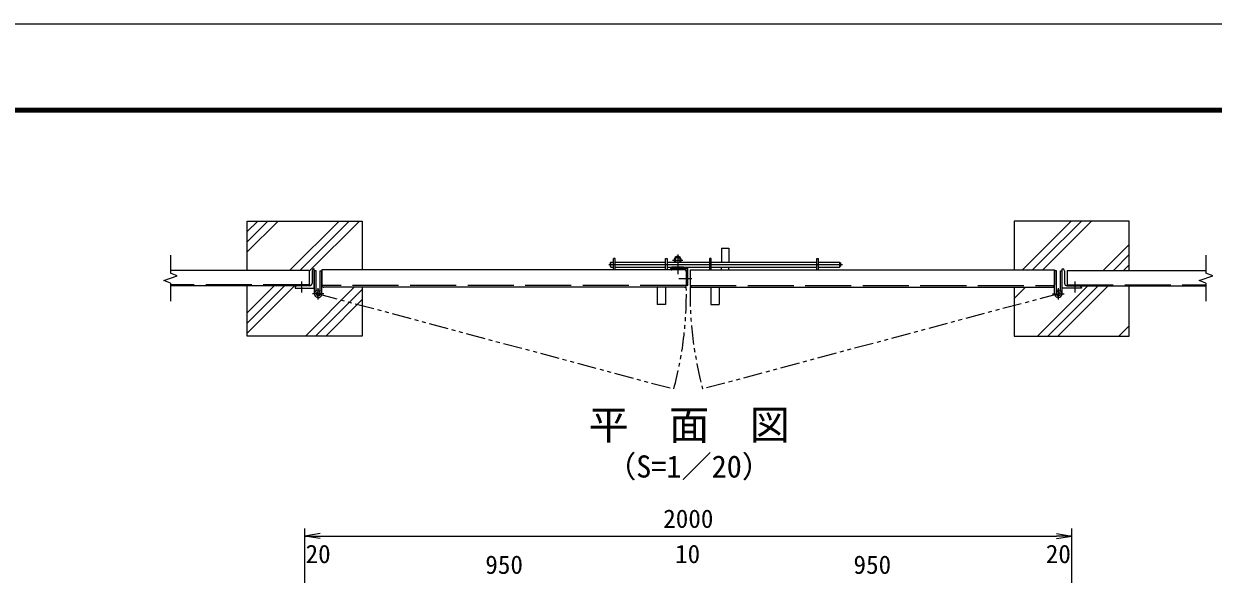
# Model space of a CAD drawing. Units: millimetres, scale not verified. Extents: x -4200 to 4200, y -2970 to 2970.
# Drawn here: x -491 to 2611, y 1533 to 2970 of the extents above; entities that cross this region are included whole.
import ezdxf
from ezdxf.enums import TextEntityAlignment as Align

# ---------------------------------------------------------------- set-up
doc = ezdxf.new("R2010")
doc.units = ezdxf.units.MM
doc.header["$LTSCALE"] = 20
for name, pattern in [('DASHED', [7.5, 6, -1.5]), ('USER1', [50.8, 31.75, -6.35, 6.35, -6.35]), ('USER2', [5, 2.5, -0.5, 0.5, -0.5, 0.5, -0.5])]:
    doc.linetypes.add(name, pattern=pattern)
doc.layers.add('0-0_D-TTL-TXT', color=7, linetype='Continuous')
for name, color, linetype, lineweight in [('0-1_D-STR1', 1, 'Continuous', 18), ('0-2_D-BMK', 2, 'USER1', 13), ('0-3_D-STR3', 3, 'Continuous', 13), ('0-4_D-STR4', 7, 'Continuous', 9), ('0-5_D-STR-DIM', 7, 'Continuous', 9), ('0-7_0', 7, 'Continuous', 9), ('0-8_D-DCR-HCH', 7, 'Continuous', 9), ('0-B_D-TTL', 7, 'Continuous', 9)]:
    doc.layers.add(name, color=color, linetype=linetype, lineweight=lineweight)
doc.styles.add('ＭＳ ゴシック', font='')
doc.styles.get('ＭＳ ゴシック').set_extended_font_data('MS Gothic')

# ---------------------------------------------------------------- blocks, each defined once
blk = doc.blocks.new('_Open')
at = {"layer": '0-7_0'}
blk.add_line((-20, 3.33), (0, 0), dxfattribs=at)
blk.add_lwpolyline([(-20, -3.33), (0, 0), (-20, 0)], dxfattribs=at)

msp = doc.modelspace()

# ---------------------------------------------------------------- linework, layer by layer
at = {"layer": '0-1_D-STR1'}
for p, q in [((1236.99, 2327.35), (286.99, 2327.35)), ((286.99, 2327.35), (286.99, 2287.35)), ((1236.99, 2327.35), (1236.99, 2287.35)), ((1246.99, 2327.35), (2196.99, 2327.35)), ((1246.99, 2327.35), (1246.99, 2287.35)), ((2196.99, 2327.35), (2196.99, 2287.35)), ((253.99, 2325.85), (-108.01, 2325.85)), ((260.99, 2325.35), (260.99, 2292.35)), ((2222.99, 2325.35), (2222.99, 2292.35)), ((2229.99, 2325.85), (2229.99, 2285.85)), ((2229.99, 2325.85), (2591.99, 2325.85)), ((254.49, 2285.85), (221.49, 2285.85)), ((1231.99, 2282.35), (291.99, 2282.35)), ((1251.99, 2282.35), (2191.99, 2282.35)), ((2229.49, 2285.85), (2262.49, 2285.85)), ((2229.99, 2285.85), (2591.99, 2285.85))]:
    msp.add_line(p, q, dxfattribs=at)
at = {"layer": '0-1_D-STR1', "linetype": 'DASHED'}
for p, q in [((253.99, 2288.85), (-108.01, 2288.85)), ((1236.89, 2286.35), (287.09, 2286.35)), ((1247.09, 2286.35), (2196.89, 2286.35)), ((2229.99, 2288.85), (2591.99, 2288.85))]:
    msp.add_line(p, q, dxfattribs=at)
at = {"layer": '0-1_D-STR1'}
for points in [[(266.99, 2279.85), (266.99, 2329.85), (265.49, 2329.85)], [(2216.99, 2279.85), (2216.99, 2329.85), (2218.49, 2329.85)], [(253.99, 2325.85), (253.99, 2285.85), (-108.01, 2285.85)], [(216.99, 2281.35), (216.99, 2279.85), (266.99, 2279.85)], [(2266.99, 2281.35), (2266.99, 2279.85), (2216.99, 2279.85)]]:
    msp.add_lwpolyline(points, dxfattribs=at)
for centre, radius, start, end in [((265.49, 2325.35), 4.5, 90, 180), ((2218.49, 2325.35), 4.5, 360, 90), ((221.49, 2281.35), 4.5, 90, 180), ((254.49, 2292.35), 6.5, 270, 0), ((2229.49, 2292.35), 6.5, 180, 270), ((2262.49, 2281.35), 4.5, 360, 90)]:
    msp.add_arc(centre, radius, start, end, dxfattribs=at)
at = {"layer": '0-1_D-STR1', "linetype": 'DASHED'}
for centre, start, end in [((291.99, 2287.35), 180, 270), ((1231.99, 2287.35), 270, 0), ((1251.99, 2287.35), 180, 270), ((2191.99, 2287.35), 270, 0)]:
    msp.add_arc(centre, 5, start, end, dxfattribs=at)
at = {"layer": '0-2_D-BMK'}
for p, q in [((1214.49, 2368.12), (1214.49, 2315.97)), ((1035.15, 2341.35), (1643.9, 2341.35)), ((1201.17, 2353.25), (1227.81, 2353.25)), ((233.99, 2297.35), (233.99, 2268.35)), ((1217.13, 2304.85), (1251.74, 2304.85)), ((2249.99, 2297.35), (2249.99, 2268.35)), ((291.85, 2265.15), (262.13, 2265.15)), ((276.99, 2250.29), (276.99, 2280.02)), ((2192.13, 2265.15), (2221.85, 2265.15)), ((2206.99, 2250.29), (2206.99, 2280.02))]:
    msp.add_line(p, q, dxfattribs=at)
at = {"layer": '0-2_D-BMK', "linetype": 'USER2'}
for p, q in [((276.99, 2265.15), (1204.43, 2016.65)), ((2206.99, 2265.15), (1279.55, 2016.65))]:
    msp.add_line(p, q, dxfattribs=at)
for centre, start, end in [((276.99, 2265.15), 345, 1.02644), ((2206.99, 2265.15), 178.97356, 195)]:
    msp.add_arc(centre, 960.15, start, end, dxfattribs=at)
at = {"layer": '0-3_D-STR3'}
for p, q in [((1329.07, 2383.85), (1329.07, 2347.85)), ((1329.07, 2383.85), (1348.07, 2383.85)), ((1348.07, 2383.85), (1348.07, 2347.85)), ((1038.57, 2345.85), (1040.57, 2347.85)), ((1038.57, 2345.85), (1038.57, 2336.85)), ((1038.57, 2336.85), (1040.57, 2334.85)), ((1040.57, 2334.85), (1040.57, 2347.85)), ((1040.57, 2347.85), (1046.99, 2347.85)), ((1040.57, 2334.85), (1046.99, 2334.85)), ((1046.99, 2327.35), (1046.99, 2356.85)), ((1051.49, 2356.85), (1046.99, 2356.85)), ((1051.49, 2327.35), (1051.49, 2356.85)), ((1051.49, 2347.85), (1182.49, 2347.85)), ((1051.49, 2334.85), (1182.49, 2334.85)), ((1182.49, 2327.35), (1182.49, 2356.85)), ((1182.49, 2356.85), (1186.99, 2356.85)), ((1186.99, 2356.85), (1186.99, 2327.35)), ((1186.99, 2347.85), (1296.99, 2347.85)), ((1186.99, 2334.85), (1296.99, 2334.85)), ((1232.99, 2327.35), (1198.99, 2327.35)), ((1199.49, 2334.35), (1199.49, 2331.35)), ((1229.49, 2334.35), (1199.49, 2334.35)), ((1229.49, 2331.35), (1199.49, 2331.35)), ((1199.99, 2334.35), (1199.99, 2334.85)), ((1228.99, 2334.85), (1228.99, 2334.35)), ((1229.49, 2334.35), (1229.49, 2331.35)), ((1240.99, 2286.35), (1240.99, 2331.35)), ((1296.99, 2356.85), (1296.99, 2327.35)), ((1301.49, 2356.85), (1296.99, 2356.85)), ((1301.49, 2327.35), (1301.49, 2356.85)), ((1301.49, 2347.85), (1577.49, 2347.85)), ((1301.49, 2334.85), (1577.49, 2334.85)), ((1329.07, 2327.35), (1329.07, 2334.85)), ((1348.07, 2327.35), (1348.07, 2334.85)), ((1577.49, 2327.35), (1577.49, 2356.85)), ((1577.49, 2356.85), (1581.99, 2356.85)), ((1581.99, 2327.35), (1581.99, 2356.85)), ((1581.99, 2347.85), (1636.57, 2347.85)), ((1581.99, 2334.85), (1636.57, 2334.85)), ((1636.57, 2347.85), (1636.57, 2334.85)), ((1636.57, 2347.85), (1638.57, 2345.85)), ((1638.57, 2336.85), (1636.57, 2334.85)), ((1638.57, 2345.85), (1638.57, 2336.85)), ((267.29, 2265.15), (267.29, 2324.85)), ((282.19, 2265.15), (282.19, 2324.85)), ((282.19, 2324.85), (286.69, 2324.85)), ((286.69, 2265.15), (286.69, 2324.85)), ((1236.99, 2323.35), (1236.99, 2289.35)), ((2197.29, 2265.15), (2197.29, 2324.85)), ((2201.79, 2324.85), (2197.29, 2324.85)), ((2201.79, 2265.15), (2201.79, 2324.85)), ((2216.69, 2265.15), (2216.69, 2324.85)), ((282.19, 2273.34), (279.78, 2269.54)), ((1160.99, 2282.35), (1160.99, 2237.35)), ((1182.99, 2282.35), (1182.99, 2237.35)), ((1240.99, 2286.35), (1239.99, 2286.35)), ((1300.99, 2282.35), (1300.99, 2237.35)), ((1322.99, 2282.35), (1322.99, 2237.35)), ((2201.79, 2273.34), (2204.2, 2269.54)), ((1182.99, 2237.35), (1160.99, 2237.35)), ((1300.99, 2237.35), (1322.99, 2237.35))]:
    msp.add_line(p, q, dxfattribs=at)
for points in [[(1240.99, 2331.35), (1195.99, 2331.35), (1195.99, 2330.35)], [(271.79, 2273.34), (271.79, 2324.85), (267.29, 2324.85)], [(2212.19, 2273.34), (2212.19, 2324.85), (2216.69, 2324.85)]]:
    msp.add_lwpolyline(points, dxfattribs=at)
for centre, radius, start, end in [((1214.49, 2353.25), 9.55, 325.56727, 214.43273), ((1214.49, 2353.25), 8.35, 319.70684, 220.29317), ((1214.49, 2353.25), 8.1, 318.19015, 221.80986), ((1214.49, 2353.25), 6.5, 303.82287, 236.17714), ((1198.99, 2330.35), 3, 180, 270.00011), ((1232.99, 2323.35), 4, 0.00001, 90.00011), ((276.99, 2265.15), 9.7, 57.58265, 0), ((276.99, 2265.15), 5.2, 57.58265, 0), ((1239.99, 2289.35), 3, 180, 270), ((2206.99, 2265.15), 9.7, 180, 122.41735), ((2206.99, 2265.15), 5.2, 180, 122.41735)]:
    msp.add_arc(centre, radius, start, end, dxfattribs=at)
at = {"layer": '0-4_D-STR4'}
for p, q in [((391.99, 2454.85), (391.99, 2327.35)), ((2091.99, 2454.85), (2091.99, 2327.35))]:
    msp.add_line(p, q, dxfattribs=at)
for points in [[(91.99, 2325.85), (91.99, 2454.85), (391.99, 2454.85)], [(2391.99, 2325.85), (2391.99, 2454.85), (2091.99, 2454.85)], [(391.99, 2282.35), (391.99, 2154.85), (91.99, 2154.85), (91.99, 2285.85)], [(2091.99, 2282.35), (2091.99, 2154.85), (2391.99, 2154.85), (2391.99, 2285.85)]]:
    msp.add_lwpolyline(points, dxfattribs=at)
at = {"layer": '0-5_D-STR-DIM'}
for p, q in [((-108.01, 2365.85), (-108.01, 2318.68)), ((2591.99, 2365.85), (2591.99, 2318.68)), ((-125.63, 2299.44), (-90.39, 2312.27)), ((-108.01, 2293.03), (-125.63, 2299.44)), ((-90.39, 2312.27), (-108.01, 2318.68)), ((2574.37, 2299.44), (2609.61, 2312.27)), ((2591.99, 2293.03), (2574.37, 2299.44)), ((2609.61, 2312.27), (2591.99, 2318.68)), ((-108.01, 2293.03), (-108.01, 2245.85)), ((2591.99, 2293.03), (2591.99, 2245.85)), ((241.99, 1336.37), (241.99, 1652.86)), ((2241.99, 1336.37), (2241.99, 1652.86)), ((281.99, 1632.86), (2201.99, 1632.86))]:
    msp.add_line(p, q, dxfattribs=at)
at = {"layer": '0-8_D-DCR-HCH'}
for p, q in [((91.99, 2374.35), (172.5, 2454.85)), ((91.99, 2400.86), (145.98, 2454.85)), ((91.99, 2427.38), (119.46, 2454.85)), ((202.6, 2325.85), (331.6, 2454.85)), ((229.11, 2325.85), (358.11, 2454.85)), ((255.63, 2325.85), (384.63, 2454.85)), ((2167.57, 2355.12), (2267.3, 2454.85)), ((2188.48, 2349.51), (2293.82, 2454.85)), ((2323.92, 2325.85), (2391.99, 2393.93)), ((2350.43, 2325.85), (2391.99, 2367.41)), ((2139.8, 2327.35), (2167.57, 2355.12)), ((2166.32, 2327.35), (2188.48, 2349.51)), ((2376.95, 2325.85), (2391.99, 2340.9)), ((91.99, 2162.22), (215.63, 2285.85)), ((91.99, 2188.73), (189.11, 2285.85)), ((91.99, 2215.25), (162.6, 2285.85)), ((243.73, 2154.85), (371.23, 2282.35)), ((270.24, 2154.85), (391.99, 2276.6)), ((2091.99, 2253.03), (2121.32, 2282.35)), ((2091.99, 2279.54), (2094.8, 2282.35)), ((2152.92, 2154.85), (2283.92, 2285.85)), ((2179.43, 2154.85), (2310.43, 2285.85)), ((2205.95, 2154.85), (2336.95, 2285.85)), ((296.76, 2154.85), (391.99, 2250.08)), ((2365.05, 2154.85), (2391.99, 2181.8)), ((2391.57, 2154.85), (2391.99, 2155.28))]:
    msp.add_line(p, q, dxfattribs=at)
msp.add_lwpolyline([(2113.28, 2327.35), (2146.65, 2360.72), (2240.78, 2454.85)], dxfattribs=at)
at = {"layer": '0-B_D-TTL', "color": 2, "lineweight": 18}
msp.add_lwpolyline([(-4200, 2970), (4200, 2970), (4200, -2970), (-4200, -2970)], close=True, dxfattribs=at)
at = {"layer": '0-B_D-TTL'}
for points in [[(-3930, 2750), (3930, 2750), (3930, -2750), (-3930, -2750)], [(-3927.5, 2747.5), (3927.5, 2747.5), (3927.5, -2747.5), (-3927.5, -2747.5)], [(-3925, 2745), (3925, 2745), (3925, -2745), (-3925, -2745)], [(-3922.5, 2742.5), (3922.5, 2742.5), (3922.5, -2742.5), (-3922.5, -2742.5)], [(-3920, 2740), (3920, 2740), (3920, -2740), (-3920, -2740)]]:
    msp.add_lwpolyline(points, close=True, dxfattribs=at)

# ---------------------------------------------------------------- block references
at = {"layer": '0-5_D-STR-DIM', "xscale": 2, "yscale": 2, "rotation": 180}
msp.add_blockref('_Open', (241.99, 1632.86), dxfattribs=at)
at = {"layer": '0-5_D-STR-DIM', "xscale": 2, "yscale": 2}
msp.add_blockref('_Open', (2241.99, 1632.86), dxfattribs=at)

# ---------------------------------------------------------------- texts
at = {"layer": '0-0_D-TTL-TXT', "style": 'ＭＳ ゴシック'}
for s, height, p in [('平\u3000面\u3000図', 76.98, (982.09, 1861.33)), ('（S=1／20）', 57.77, (1027.58, 1768.13))]:
    msp.add_text(s, height=height, dxfattribs=at).set_placement(p, align=Align.BOTTOM_LEFT)
at = {"layer": '0-5_D-STR-DIM', "style": 'ＭＳ ゴシック'}
for s, p in [('2000', (1176.74, 1639.61)), ('20', (244.24, 1547.61)), ('10', (1207.59, 1547.61)), ('20', (2174.24, 1547.61)), ('950', (712.87, 1519.61)), ('950', (1672.87, 1519.61))]:
    msp.add_text(s, height=48.09, dxfattribs=at).set_placement(p, align=Align.BOTTOM_LEFT)

doc.saveas('drawing.dxf')
